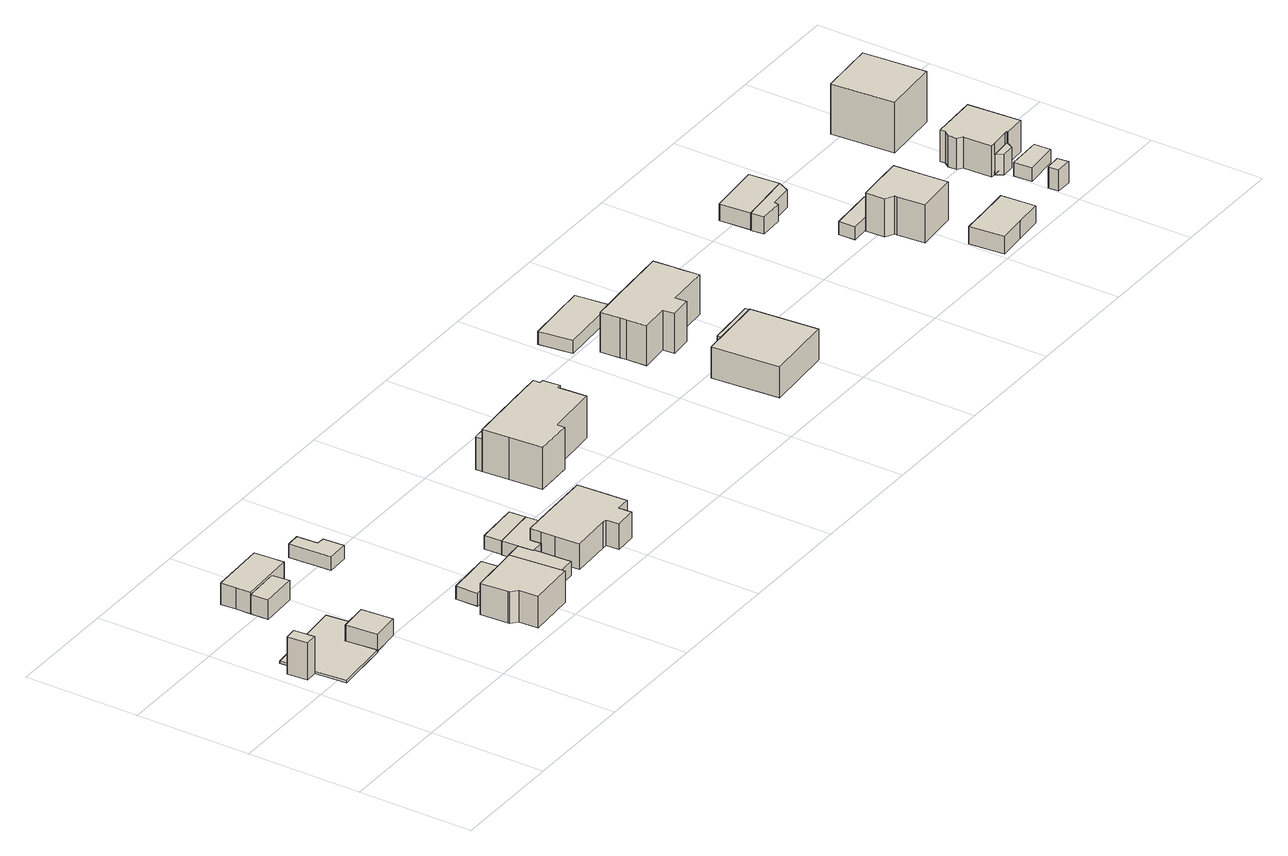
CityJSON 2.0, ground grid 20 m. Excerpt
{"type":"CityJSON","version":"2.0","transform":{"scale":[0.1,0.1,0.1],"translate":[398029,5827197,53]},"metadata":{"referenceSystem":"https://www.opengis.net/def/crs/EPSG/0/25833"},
"CityObjects":{
"building1":{"type":"Building","attributes":{"Gemeindeschluessel":"11000011","BezugspunktDach":"2200","function":"51009_1610","measuredHeight":6.63,"storeysAboveGround":0},"address":[{"country":"Germany","locality":"Berlin"}],"geometry":[{"type":"Solid","lod":"1","boundaries":[[[[0,1,2,3]],[[4,5,6,7]],[[4,7,3,2]],[[5,4,2,1]],[[6,5,1,0]],[[7,6,0,3]]]]}]},
"building2":{"type":"Building","attributes":{"Gemeindeschluessel":"11000011","BezugspunktDach":"2200","function":"31001_1010","measuredHeight":0.44,"storeysAboveGround":1},"address":[{"country":"Germany","locality":"Berlin","thoroughfareNumber":"4","thoroughfareName":"Astridstraße"}],"geometry":[{"type":"Solid","lod":"1","boundaries":[[[[8,9,10,11,12,13,14,15]],[[16,17,18,19,20,5,4,21]],[[16,21,15,14]],[[17,16,14,13]],[[18,17,13,12]],[[19,18,12,11]],[[20,19,11,10]],[[5,20,10,9]],[[4,5,9,8]],[[21,4,8,15]]]]}]},
"building3":{"type":"Building","attributes":{"Gemeindeschluessel":"11000011","BezugspunktDach":"2200","function":"51009_1610","measuredHeight":3,"storeysAboveGround":0},"address":[{"country":"Germany","locality":"Berlin"}],"geometry":[{"type":"Solid","lod":"1","boundaries":[[[[22,23,24,25]],[[26,27,28,29]],[[26,29,25,24]],[[27,26,24,23]],[[28,27,23,22]],[[29,28,22,25]]]]}]},
"building4":{"type":"Building","attributes":{"Gemeindeschluessel":"11000011","function":"31001_1010"},"address":[{"country":"Germany","locality":"Berlin","thoroughfareNumber":"2","thoroughfareName":"Astridstraße"}],"children":["building4-1","building4-2"]},
"building4-1":{"type":"BuildingPart","attributes":{"BezugspunktDach":"2200","measuredHeight":4.2,"storeysAboveGround":1},"parents":["building4"],"geometry":[{"type":"MultiSurface","lod":"1","boundaries":[[[30,31,32,33,34,35]],[[36,37,38,39,40,41]],[[36,41,35,34]],[[37,36,34,33]],[[38,37,33,32]],[[42,43,44,39,38,32,31]],[[40,39,31,30]],[[41,40,30,35]],[[39,44,43,42]]]}]},
"building4-2":{"type":"BuildingPart","attributes":{"BezugspunktDach":"2200","measuredHeight":3.53,"storeysAboveGround":1},"parents":["building4"],"geometry":[{"type":"Solid","lod":"1","boundaries":[[[[45,46,43,42]],[[44,47,48,39]],[[47,44,43,46]],[[48,47,46,45]],[[39,48,45,42]],[[44,39,42,43]]]]}]},
"building5":{"type":"Building","attributes":{"Gemeindeschluessel":"11000011","BezugspunktDach":"2200","function":"31001_1010","measuredHeight":7.17,"storeysAboveGround":1},"address":[{"country":"Germany","locality":"Berlin","thoroughfareNumber":"6A","thoroughfareName":"Astridstraße"}],"geometry":[{"type":"Solid","lod":"1","boundaries":[[[[49,50,51,52,53,54,55,56]],[[57,58,59,60,61,62,63,64]],[[57,64,56,55]],[[58,57,55,54]],[[59,58,54,53]],[[60,59,53,52]],[[61,60,52,51]],[[62,61,51,50]],[[63,62,50,49]],[[64,63,49,56]]]]}]},
"building6":{"type":"Building","attributes":{"Gemeindeschluessel":"11000011","BezugspunktDach":"2200","function":"31001_2463","measuredHeight":2.36,"storeysAboveGround":1},"address":[{"country":"Germany","locality":"Berlin","thoroughfareNumber":"6A (1)","thoroughfareName":"Astridstraße"}],"geometry":[{"type":"Solid","lod":"1","boundaries":[[[[65,66,67,68]],[[69,70,71,72]],[[69,72,68,67]],[[70,69,67,66]],[[71,70,66,65]],[[72,71,65,68]]]]}]},
"building7":{"type":"Building","attributes":{"Gemeindeschluessel":"11000011","BezugspunktDach":"2200","function":"31001_2143","measuredHeight":2.35,"storeysAboveGround":1},"address":[{"country":"Germany","locality":"Berlin","thoroughfareNumber":"2 (1)","thoroughfareName":"Astridstraße"}],"geometry":[{"type":"Solid","lod":"1","boundaries":[[[[73,74,75,76,77,78]],[[79,80,81,82,83,84]],[[79,84,78,77]],[[80,79,77,76]],[[81,80,76,75]],[[82,81,75,74]],[[83,82,74,73]],[[84,83,73,78]]]]}]},
"building8":{"type":"Building","attributes":{"Gemeindeschluessel":"11000011","BezugspunktDach":"2200","function":"31001_2143","measuredHeight":2.44,"storeysAboveGround":1},"address":[{"country":"Germany","locality":"Berlin","thoroughfareNumber":"5 (3)","thoroughfareName":"Ellistraße"}],"geometry":[{"type":"Solid","lod":"1","boundaries":[[[[85,86,87,88,89,90]],[[91,92,93,94,95,96]],[[91,96,90,89]],[[92,91,89,88]],[[93,92,88,87]],[[94,93,87,86]],[[95,94,86,85]],[[96,95,85,90]]]]}]},
"building9":{"type":"Building","attributes":{"Gemeindeschluessel":"11000011","BezugspunktDach":"2200","function":"31001_2143","measuredHeight":2.51,"storeysAboveGround":1},"address":[{"country":"Germany","locality":"Berlin","thoroughfareNumber":"5 (4)","thoroughfareName":"Ellistraße"}],"geometry":[{"type":"Solid","lod":"1","boundaries":[[[[89,88,87,97,98,99,100,101]],[[102,103,104,105,93,92,91,106]],[[102,106,101,100]],[[103,102,100,99]],[[104,103,99,98]],[[105,104,98,97]],[[93,105,97,87]],[[92,93,87,88]],[[91,92,88,89]],[[106,91,89,101]]]]}]},
"building10":{"type":"Building","attributes":{"Gemeindeschluessel":"11000011","BezugspunktDach":"2200","function":"31001_2463","measuredHeight":2.33,"storeysAboveGround":1},"address":[{"country":"Germany","locality":"Berlin","thoroughfareNumber":"3 (1)","thoroughfareName":"Ellistraße"}],"geometry":[{"type":"Solid","lod":"1","boundaries":[[[[101,100,107,108]],[[109,110,111,112]],[[109,112,108,107]],[[110,109,107,100]],[[111,110,100,101]],[[112,111,101,108]]]]}]},
"building11":{"type":"Building","attributes":{"Gemeindeschluessel":"11000011","BezugspunktDach":"2200","function":"31001_1010","measuredHeight":7.78,"storeysAboveGround":1},"address":[{"country":"Germany","locality":"Berlin","thoroughfareNumber":"5","thoroughfareName":"Ellistraße"}],"geometry":[{"type":"Solid","lod":"1","boundaries":[[[[113,114,115,116,117,118,119,120,121,122,123,124,125]],[[103,126,127,128,129,130,131,132,133,134,135,105,104]],[[103,104,125,124]],[[126,103,124,123]],[[127,126,123,122]],[[128,127,122,121]],[[129,128,121,120]],[[130,129,120,119]],[[131,130,119,118]],[[132,131,118,117]],[[133,132,117,116]],[[134,133,116,115]],[[135,134,115,114]],[[105,135,114,113]],[[104,105,113,125]]]]}]},
"building12":{"type":"Building","attributes":{"Gemeindeschluessel":"11000011","function":"31001_1010"},"address":[{"country":"Germany","locality":"Berlin","thoroughfareNumber":"3","thoroughfareName":"Ellistraße"}],"children":["building12-1","building12-2"]},
"building12-1":{"type":"BuildingPart","attributes":{"BezugspunktDach":"2200","measuredHeight":10.45,"storeysAboveGround":1},"parents":["building12"],"geometry":[{"type":"MultiSurface","lod":"1","boundaries":[[[136,137,138,139,140,141,142,143,144,145,146,147,148]],[[149,150,151,152,153,154,155,156,157,158,159,160,161]],[[162,163,148,147]],[[150,149,147,146]],[[151,150,146,145]],[[152,151,145,144]],[[153,152,144,143]],[[154,153,143,142]],[[155,154,142,141]],[[156,155,141,140]],[[157,156,140,139]],[[158,157,139,138]],[[159,158,138,137]],[[160,159,137,136]],[[161,160,136,148]],[[149,161,163,162]]]}]},
"building12-2":{"type":"BuildingPart","attributes":{"BezugspunktDach":"2200","measuredHeight":5.78,"storeysAboveGround":1},"parents":["building12"],"geometry":[{"type":"Solid","lod":"1","boundaries":[[[[163,162,164,165]],[[166,149,161,167]],[[166,167,165,164]],[[149,166,164,162]],[[167,161,163,165]],[[161,149,162,163]]]]}]},
"building13":{"type":"Building","attributes":{"Gemeindeschluessel":"11000011","BezugspunktDach":"2200","function":"31001_1010","measuredHeight":6.46,"storeysAboveGround":1},"address":[{"country":"Germany","locality":"Berlin","thoroughfareNumber":"6","thoroughfareName":"Ellistraße"}],"geometry":[{"type":"Solid","lod":"1","boundaries":[[[[168,169,170,171]],[[172,173,174,175]],[[172,175,171,170]],[[173,172,170,169]],[[174,173,169,168]],[[175,174,168,171]]]]}]},
"building14":{"type":"Building","attributes":{"Gemeindeschluessel":"11000011","BezugspunktDach":"2200","function":"31001_2143","measuredHeight":2.26,"storeysAboveGround":1},"address":[{"country":"Germany","locality":"Berlin","thoroughfareNumber":"24 (3)","thoroughfareName":"Florentinestraße"}],"geometry":[{"type":"Solid","lod":"1","boundaries":[[[[176,177,178,179]],[[180,181,182,183]],[[180,183,179,178]],[[181,180,178,177]],[[182,181,177,176]],[[183,182,176,179]]]]}]},
"building15":{"type":"Building","attributes":{"Gemeindeschluessel":"11000011","BezugspunktDach":"2200","function":"31001_1010","measuredHeight":8.15,"storeysAboveGround":1},"address":[{"country":"Germany","locality":"Berlin","thoroughfareNumber":"4","thoroughfareName":"Ellistraße"}],"geometry":[{"type":"Solid","lod":"1","boundaries":[[[[184,185,186,187,188,189,190,191,192,193,194,195,196]],[[197,198,199,200,201,202,203,204,205,206,207,208,209]],[[197,209,196,195]],[[198,197,195,194]],[[199,198,194,193]],[[200,199,193,192]],[[201,200,192,191]],[[202,201,191,190]],[[203,202,190,189]],[[204,203,189,188]],[[205,204,188,187]],[[206,205,187,186]],[[207,206,186,185]],[[208,207,185,184]],[[209,208,184,196]]]]}]},
"building16":{"type":"Building","attributes":{"Gemeindeschluessel":"11000011","BezugspunktDach":"2200","function":"31001_2463","measuredHeight":2.55,"storeysAboveGround":1},"address":[{"country":"Germany","locality":"Berlin","thoroughfareNumber":"6 (1)","thoroughfareName":"Ellistraße"}],"geometry":[{"type":"Solid","lod":"1","boundaries":[[[[210,211,212,213,214]],[[215,216,217,218,219]],[[215,219,214,213]],[[216,215,213,212]],[[217,216,212,211]],[[218,217,211,210]],[[219,218,210,214]]]]}]},
"building17":{"type":"Building","attributes":{"Gemeindeschluessel":"11000011","BezugspunktDach":"2200","function":"51009_1610","measuredHeight":3.07,"storeysAboveGround":0},"address":[{"country":"Germany","locality":"Berlin"}],"geometry":[{"type":"Solid","lod":"1","boundaries":[[[[220,221,222,223,224,225]],[[226,227,228,229,230,231]],[[226,231,225,224]],[[227,226,224,223]],[[228,227,223,222]],[[229,228,222,221]],[[230,229,221,220]],[[231,230,220,225]]]]}]},
"building18":{"type":"Building","attributes":{"Gemeindeschluessel":"11000011","BezugspunktDach":"2200","function":"31001_2143","measuredHeight":3,"storeysAboveGround":1},"address":[{"country":"Germany","locality":"Berlin","thoroughfareNumber":"5 (1)","thoroughfareName":"An der Margaretenhöhe"}],"geometry":[{"type":"Solid","lod":"1","boundaries":[[[[225,224,232,233]],[[234,235,236,237]],[[234,237,233,232]],[[235,234,232,224]],[[236,235,224,225]],[[237,236,225,233]]]]}]},
"building19":{"type":"Building","attributes":{"Gemeindeschluessel":"11000011","BezugspunktDach":"2200","function":"31001_2463","measuredHeight":2.33,"storeysAboveGround":1},"address":[{"country":"Germany","locality":"Berlin","thoroughfareNumber":"7A (1)","thoroughfareName":"An der Margaretenhöhe"}],"geometry":[{"type":"Solid","lod":"1","boundaries":[[[[238,239,240,241,242]],[[243,244,245,246,247]],[[243,247,242,241]],[[244,243,241,240]],[[245,244,240,239]],[[246,245,239,238]],[[247,246,238,242]]]]}]},
"building20":{"type":"Building","attributes":{"Gemeindeschluessel":"11000011","BezugspunktDach":"2200","function":"31001_1010","measuredHeight":9.54,"storeysAboveGround":1},"address":[{"country":"Germany","locality":"Berlin","thoroughfareNumber":"7A","thoroughfareName":"An der Margaretenhöhe"}],"geometry":[{"type":"Solid","lod":"1","boundaries":[[[[248,249,250,251,252,253,254,255,256]],[[257,258,259,260,261,262,263,264,265]],[[257,265,256,255]],[[258,257,255,254]],[[259,258,254,253]],[[260,259,253,252]],[[261,260,252,251]],[[262,261,251,250]],[[263,262,250,249]],[[264,263,249,248]],[[265,264,248,256]]]]}]},
"building21":{"type":"Building","attributes":{"Gemeindeschluessel":"11000011","BezugspunktDach":"2200","function":"31001_2463","measuredHeight":3.56,"storeysAboveGround":1},"address":[{"country":"Germany","locality":"Berlin","thoroughfareNumber":"9 (1)","thoroughfareName":"An der Margaretenhöhe"}],"geometry":[{"type":"Solid","lod":"1","boundaries":[[[[266,267,268,269,270,271]],[[272,273,274,275,276,277]],[[272,277,271,270]],[[273,272,270,269]],[[274,273,269,268]],[[275,274,268,267]],[[276,275,267,266]],[[277,276,266,271]]]]}]},
"building22":{"type":"Building","attributes":{"Gemeindeschluessel":"11000011","BezugspunktDach":"2200","function":"51009_1610","measuredHeight":3.84,"storeysAboveGround":0},"address":[{"country":"Germany","locality":"Berlin"}],"geometry":[{"type":"Solid","lod":"1","boundaries":[[[[278,279,280,281]],[[282,283,284,285]],[[282,285,281,280]],[[283,282,280,279]],[[284,283,279,278]],[[285,284,278,281]]]]}]},
"building23":{"type":"Building","attributes":{"Gemeindeschluessel":"11000011","BezugspunktDach":"2200","function":"31001_2463","measuredHeight":2.46,"storeysAboveGround":1},"address":[{"country":"Germany","locality":"Berlin","thoroughfareNumber":"7 (1)","thoroughfareName":"An der Margaretenhöhe"}],"geometry":[{"type":"Solid","lod":"1","boundaries":[[[[286,287,288,289]],[[290,291,292,293]],[[290,293,289,288]],[[291,290,288,287]],[[292,291,287,286]],[[293,292,286,289]]]]}]},
"building24":{"type":"Building","attributes":{"Gemeindeschluessel":"11000011","function":"31001_1010"},"address":[{"country":"Germany","locality":"Berlin","thoroughfareNumber":"7","thoroughfareName":"An der Margaretenhöhe"}],"children":["building24-1","building24-2"]},
"building24-1":{"type":"BuildingPart","attributes":{"BezugspunktDach":"2200","measuredHeight":10.41,"storeysAboveGround":1},"parents":["building24"],"geometry":[{"type":"MultiSurface","lod":"1","boundaries":[[[294,295,296,297,298,299,300,301,302,303,304,305,306]],[[307,308,309,310,311,312,313,314,315,316,317,318,319]],[[307,319,306,305]],[[308,307,305,304]],[[309,308,304,303]],[[310,309,303,302]],[[311,310,302,301]],[[312,311,301,300]],[[320,321,300,299]],[[322,320,299,298]],[[323,322,314,298,297]],[[316,315,297,296]],[[317,316,296,295]],[[318,317,295,294]],[[319,318,294,306]],[[313,312,321,320]],[[314,313,320,322]],[[315,314,322,323]]]}]},
"building24-2":{"type":"BuildingPart","attributes":{"BezugspunktDach":"2200","measuredHeight":3.55,"storeysAboveGround":1},"parents":["building24"],"geometry":[{"type":"MultiSurface","lod":"1","boundaries":[[[324,325,326,321,320,323]],[[313,312,327,328,329,315]],[[315,323,315,314,313]],[[312,313,312,321]],[[327,312,321,326]],[[328,327,326,325]],[[329,328,325,324]],[[315,329,324,323]],[[313,314,322,320]],[[322,314,315,323]],[[320,321,312,313]]]}]},
"building25":{"type":"Building","attributes":{"Gemeindeschluessel":"11000011","BezugspunktDach":"2200","function":"31001_1010","measuredHeight":9,"storeysAboveGround":1},"address":[{"country":"Germany","locality":"Berlin","thoroughfareNumber":"5","thoroughfareName":"An der Margaretenhöhe"}],"geometry":[{"type":"Solid","lod":"1","boundaries":[[[[330,331,332,333]],[[334,335,336,337]],[[334,337,333,332]],[[335,334,332,331]],[[336,335,331,330]],[[337,336,330,333]]]]}]}
},
"vertices":[
[4,225,90],[25,226,90],[23,262,90],[1,260,90],[23,262,24],[25,226,24],[4,225,24],[1,260,24],
[23,262,28],[25,226,28],[29,171,28],[127,179,28],[123,234,28],[173,238,28],[168,298,28],[21,286,28],[168,298,24],[173,238,24],[123,234,24],[127,179,24],[29,171,24],[21,286,24],
[127,179,56],[177,183,56],[173,238,56],[123,234,56],[173,238,26],[177,183,26],[127,179,26],[123,234,26],
[111,423,64],[112,397,64],[212,402,64],[211,428,64],[209,454,64],[110,450,64],[209,454,26],[211,428,26],[212,402,26],[112,397,26],[111,423,26],[110,450,26],[112,397,61],[174,400,61],[174,400,26],
[113,366,61],[177,369,61],[177,369,26],[113,366,26],
[300,56,83],[300,53,83],[311,44,83],[313,10,83],[396,15,83],[392,63,83],[388,111,83],[297,104,83],[388,111,27],[392,63,27],[396,15,27],[313,10,27],[311,44,27],[300,53,27],[300,56,27],[297,104,27],
[315,120,50],[397,125,50],[394,165,50],[314,159,50],[394,165,27],[397,125,27],[315,120,27],[314,159,27],
[280,361,51],[318,362,51],[316,399,51],[302,400,51],[300,436,51],[276,435,51],[300,436,27],[302,400,27],[316,399,27],[318,362,27],[280,361,27],[276,435,27],
[432,49,51],[466,50,51],[463,115,51],[461,115,51],[459,141,51],[428,139,51],[459,141,26],[461,115,26],[463,115,26],[466,50,26],[432,49,26],[428,139,26],
[484,116,51],[483,135,51],[538,138,51],[535,176,51],[458,170,51],[535,176,26],[538,138,26],[483,135,26],[484,116,26],[458,170,26],
[533,205,51],[456,200,51],[533,205,27],[535,176,27],[458,170,27],[456,200,27],
[484,116,72],[485,91,72],[487,48,72],[558,52,72],[566,52,72],[567,29,72],[605,31,72],[604,54,72],[629,55,72],[627,99,72],[625,142,72],[538,138,72],[483,135,72],[625,142,26],[627,99,26],[629,55,26],[604,54,26],[605,31,26],[567,29,26],[566,52,26],[558,52,26],[487,48,26],[485,91,26],
[642,275,102],[646,218,102],[712,221,102],[712,234,102],[804,241,102],[801,287,102],[801,290,102],[808,291,102],[805,321,102],[798,321,102],[798,333,102],[738,329,102],[639,322,102],[738,329,27],[798,333,27],[798,321,27],[805,321,27],[808,291,27],[801,290,27],[801,287,27],[804,241,27],[712,234,27],[712,221,27],[646,218,27],[642,275,27],[639,322,27],[738,329,85],[639,322,85],
[738,342,85],[639,334,85],[738,342,27],[639,334,27],
[1069,65,74],[1191,74,74],[1182,192,74],[1060,183,74],[1182,192,19],[1191,74,19],[1069,65,19],[1060,183,19],
[997,390,48],[1112,398,48],[1106,458,48],[990,449,48],[1106,458,25],[1112,398,25],[997,390,25],[990,449,25],
[1032,328,91],[1033,317,91],[1035,282,91],[1085,286,91],[1087,266,91],[1126,269,91],[1125,289,91],[1200,294,91],[1197,328,91],[1197,340,91],[1194,374,91],[1080,366,91],[1029,362,91],[1080,366,20],[1194,374,20],[1197,340,20],[1197,328,20],[1200,294,20],[1125,289,20],[1126,269,20],[1087,266,20],[1085,286,20],[1035,282,20],[1033,317,20],[1032,328,20],[1029,362,20],
[1132,188,44],[1182,192,44],[1222,195,44],[1220,225,44],[1131,218,44],[1220,225,18],[1222,195,18],[1182,192,18],[1132,188,18],[1131,218,18],
[1451,340,46],[1492,342,46],[1493,349,46],[1533,352,46],[1543,372,46],[1449,363,46],[1543,372,15],[1533,352,15],[1493,349,15],[1492,342,15],[1451,340,15],[1449,363,15],
[1539,425,46],[1445,417,46],[1539,425,16],[1543,372,16],[1449,363,16],[1445,417,16],
[1512,216,38],[1544,218,38],[1592,222,38],[1591,251,38],[1511,245,38],[1591,251,15],[1592,222,15],[1544,218,15],[1512,216,15],[1511,245,15],
[1546,185,81],[1561,177,81],[1561,172,81],[1564,124,81],[1638,130,81],[1635,177,81],[1632,225,81],[1592,222,81],[1544,218,81],[1592,222,13],[1632,225,13],[1635,177,13],[1638,130,13],[1564,124,13],[1561,172,13],[1561,177,13],[1546,185,13],[1544,218,13],
[1610,11,39],[1660,15,39],[1709,19,39],[1705,79,39],[1655,75,39],[1605,72,39],[1655,75,8],[1705,79,8],[1709,19,8],[1660,15,8],[1610,11,8],[1605,72,8],
[1804,39,46],[1832,39,46],[1830,59,46],[1803,57,46],[1830,59,8],[1832,39,8],[1804,39,8],[1803,57,8],
[1804,87,33],[1864,92,33],[1862,121,33],[1802,119,33],[1862,121,9],[1864,92,9],[1804,87,9],[1802,119,9],
[1766,198,68],[1775,192,68],[1777,142,68],[1785,142,68],[1819,145,68],[1823,145,68],[1823,142,68],[1861,144,68],[1855,236,68],[1814,234,68],[1772,232,68],[1773,223,68],[1766,213,68],[1773,223,12],[1772,232,12],[1814,234,12],[1855,236,12],[1861,144,12],[1823,142,12],[1823,145,12],[1819,145,12],[1785,142,12],[1777,142,12],[1775,192,12],[1766,198,12],[1766,213,12],[1823,145,48],[1823,142,48],[1819,145,48],[1785,142,48],
[1793,130,48],[1816,131,48],[1822,142,48],[1822,142,12],[1816,131,12],[1793,130,12],
[1751,300,105],[1851,307,105],[1843,417,105],[1743,410,105],[1843,417,15],[1851,307,15],[1751,300,15],[1743,410,15]
]}
